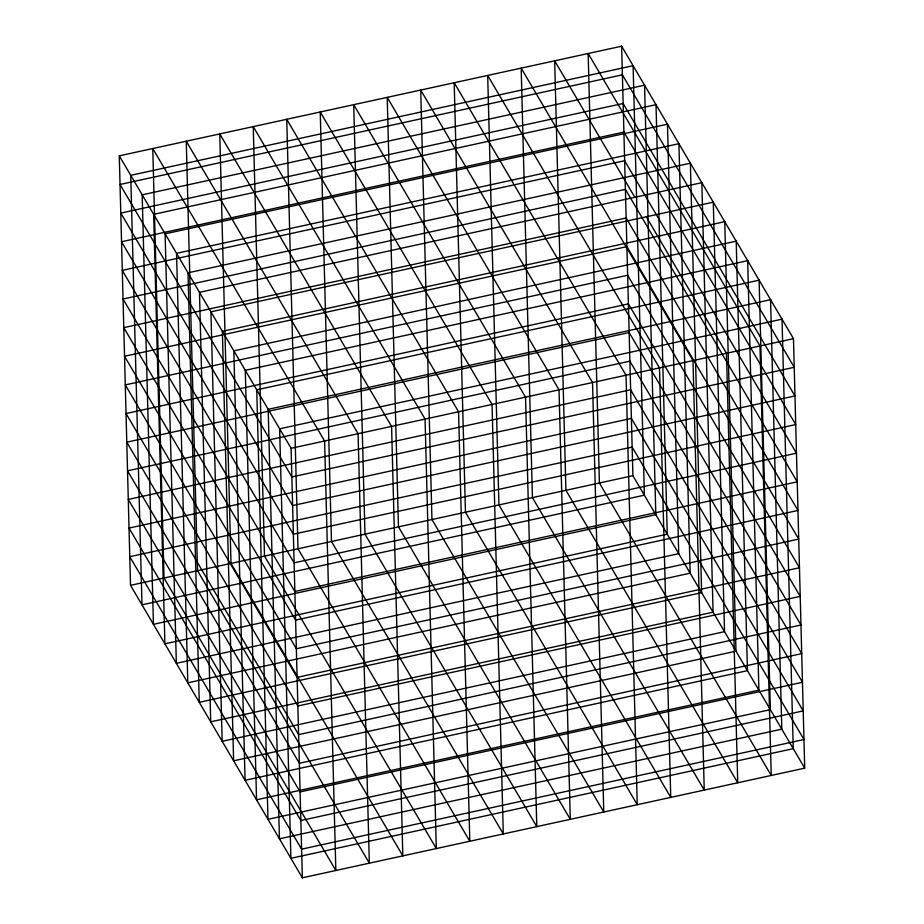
<?xml version="1.0" encoding="UTF-8"?>
<svg xmlns="http://www.w3.org/2000/svg" width="924" height="924" viewBox="0 0 924 924"><rect width="100%" height="100%" fill="white"/><g stroke="black" fill="none" stroke-linecap="round" stroke-linejoin="round"><path stroke-width="1.39" d="M119.288 155.844L621.644 46.2L793.473 338.669L804.712 768.156L302.356 877.8L130.527 585.331L119.288 155.844L291.106 448.313L302.356 877.8M291.106 448.313L793.473 338.669M130.527 585.331L632.894 475.687L804.712 768.156M634.846 197.309L554.666 60.822L565.915 490.298L737.733 782.778L726.483 353.291L646.303 216.805M621.644 46.2L632.894 475.687M633.102 65.696L130.734 175.341L141.984 604.827L644.351 495.183L633.102 65.696M622.395 74.832L120.039 184.477L291.857 476.946L794.213 367.302L622.395 74.832M644.559 85.193L142.192 194.837L153.442 624.324L655.809 514.68L644.559 85.193M623.146 103.465L120.79 213.109L292.608 505.578L794.963 395.934L623.146 103.465M656.017 104.689L153.65 214.345L164.899 643.82L667.255 534.176L656.017 104.689M623.896 132.097L121.529 241.742L293.358 534.211L795.714 424.566L623.896 132.097M667.463 124.197L165.107 233.841L176.345 663.317L678.713 553.672L667.463 124.197M678.921 143.694L176.553 253.338L187.803 682.824L690.17 573.169L678.921 143.694M624.647 160.73L122.28 270.374L294.109 562.843L796.465 453.199L624.647 160.73M690.378 163.19L188.011 272.834L199.261 702.321L701.628 592.677L690.378 163.19M625.398 189.362L123.031 299.006L294.848 591.476L797.216 481.831L625.398 189.362M701.836 182.686L199.468 292.33L210.718 721.817L713.074 612.173L701.836 182.686M626.149 217.995L123.781 327.639L295.599 620.108L797.966 510.464L626.149 217.995M713.282 202.183L210.926 311.827L222.164 741.314L724.531 631.669L713.282 202.183M724.739 221.679L222.372 331.323L233.622 760.81L735.989 651.166L724.739 221.679M626.899 246.627L124.532 356.271L296.35 648.74L798.717 539.096L626.899 246.627M736.197 241.176L233.83 350.831L245.079 780.306L747.447 670.662L736.197 241.176M627.65 275.26L125.283 384.904L297.101 677.373L799.468 567.729L627.65 275.26M747.655 260.683L245.287 370.328L256.537 799.803L758.893 690.159L747.655 260.683M628.401 303.892L126.034 413.536L297.851 706.005L800.219 596.361L628.401 303.892M759.101 280.18L256.745 389.824L267.983 819.311L770.35 709.655L759.101 280.18M770.558 299.676L268.191 409.32L279.441 838.807L781.808 729.163L770.558 299.676M629.152 332.524L126.784 442.169L298.602 734.638L800.969 624.994L629.152 332.524M782.016 319.173L279.649 428.817L290.898 858.304L793.266 748.659L782.016 319.173M629.891 361.157L127.535 470.801L299.353 763.27L801.72 653.626L629.891 361.157M630.642 389.789L128.286 499.434L300.104 791.903L802.471 682.259L630.642 389.789M631.392 418.422L129.037 528.066L300.854 820.535L803.21 710.891L631.392 418.422M632.143 447.054L129.787 556.698L301.605 849.168L803.961 739.523L632.143 447.054M759.978 345.98L588.161 53.511L599.399 482.998L771.228 775.467L759.978 345.98M693 360.603L521.171 68.133L532.42 497.609L704.238 790.078L693 360.603M659.505 367.914L487.687 75.445L498.937 504.92L670.755 797.389L659.505 367.914M626.01 375.213L454.192 82.744L465.442 512.231L637.26 804.7L626.01 375.213M592.527 382.524L420.709 90.055L431.947 519.542L603.765 812.011L592.527 382.524M559.032 389.836L387.214 97.367L398.463 526.853L570.281 819.322L559.032 389.836M525.537 397.147L353.719 104.678L364.968 534.164L536.786 826.634L525.537 397.147M492.053 404.458L320.235 111.989L331.473 541.476L503.291 833.945L492.053 404.458M458.558 411.769L286.74 119.3L297.99 548.787L469.808 841.256L458.558 411.769M425.063 419.08L253.245 126.611L264.495 556.086L436.313 848.555L425.063 419.08M391.58 426.391L219.762 133.922L231 563.397L402.829 855.867L391.58 426.391M358.085 433.702L186.267 141.222L197.517 570.709L369.334 863.178L358.085 433.702M324.601 441.002L152.772 148.533L164.022 578.02L335.839 870.489L324.601 441.002"/></g></svg>
